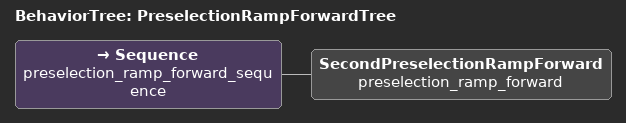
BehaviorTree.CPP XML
<!-- second managed 入口的合并斜坡前进子树：只沿 +X 前进；到达、超调或超时均停车后继续后续逻辑。 -->
<root BTCPP_format="4" main_tree_to_execute="PreselectionRampForwardTree">
  <BehaviorTree ID="PreselectionRampForwardTree">
    <Sequence name="preselection_ramp_forward_sequence">
      <SecondPreselectionRampForward name="preselection_ramp_forward"/>
    </Sequence>
  </BehaviorTree>
</root>
